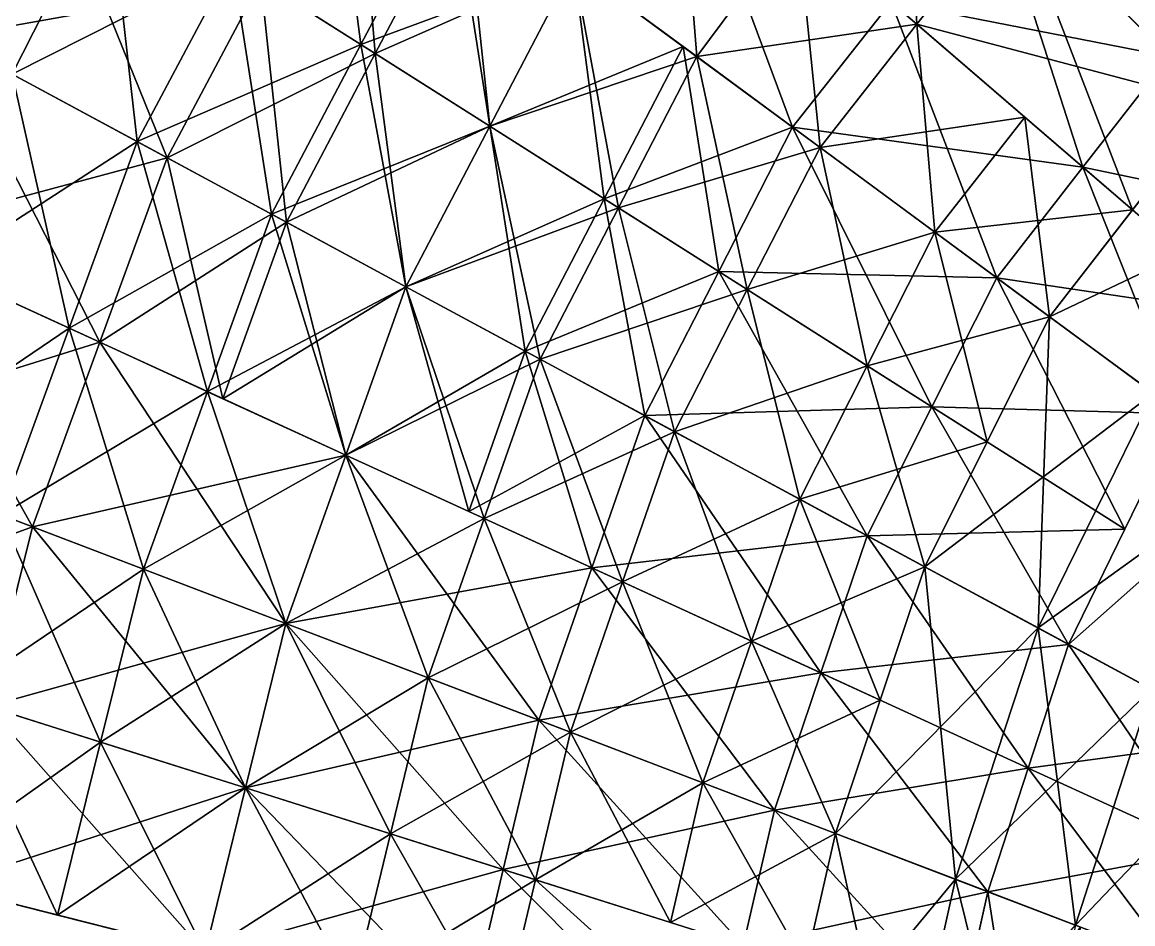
# Model space of a CAD drawing. Extents: x -3.6 to 16, y -16 to 3.6.
# Drawn here: x -0.233 to 2.395, y -4.532 to -2.399 of the extents above; entities that cross this region are included whole.
import ezdxf

# ---------------------------------------------------------------- set-up
doc = ezdxf.new("R2010")
doc.units = 0

msp = doc.modelspace()

# ---------------------------------------------------------------- linework, layer by layer
at = {"layer": 'PipeA_Bend900', "color": 1}
for points in [[(-0.1917, -1.9732, 2.9485), (-0.4167, -2.4359, 2.9485), (-0.6499, -1.6835, 2.6534)], [(0.2639, -2.2588, -3.5267), (0.4887, -1.8357, -3.5267), (0.5687, -2.4521, -3.5632)], [(0.7803, -2.0507, -3.5632), (0.5687, -2.4521, -3.5632), (0.4887, -1.8357, -3.5267)], [(2.056, -2.0559, 3.1349), (2.3518, -1.823, 3.1349), (2.4808, -2.4806, 2.9485)], [(2.7422, -2.2768, 2.9485), (2.4808, -2.4806, 2.9485), (2.3518, -1.823, 3.1349)], [(1.6012, -2.1609, -3.5632), (1.8565, -1.8564, -3.5632), (1.884, -2.4042, -3.5267)], [(2.113, -2.1129, -3.5267), (1.884, -2.4042, -3.5267), (1.8565, -1.8564, -3.5632)], [(-0.0295, -2.0745, -3.4218), (-0.257, -2.5221, -3.4218), (-0.323, -1.8902, -3.3169)], [(0.3316, -2.3018, 3.1349), (0.5535, -1.8835, 3.1349), (0.6025, -2.4736, 3.1674)], [(0.8127, -2.0746, 3.1674), (0.6025, -2.4736, 3.1674), (0.5535, -1.8835, 3.1349)], [(2.113, -2.1129, -3.5267), (2.4042, -1.8839, -3.5267), (2.5909, -2.5907, -3.3169)], [(1.0719, -2.2657, 3.2), (1.3183, -1.9176, 3.2), (1.5902, -2.6478, 3.1349)], [(1.0719, -2.2657, -3.5998), (1.3183, -1.9176, -3.5998), (1.3634, -2.4806, -3.5632)], [(1.8231, -2.3519, 3.1349), (1.5902, -2.6478, 3.1349), (1.3183, -1.9176, 3.2)], [(1.6012, -2.1609, -3.5632), (1.3634, -2.4806, -3.5632), (1.3183, -1.9176, -3.5998)], [(-0.4167, -2.4359, -2.9484), (-0.1917, -1.9732, -2.9484), (-0.8931, -2.1788, -2.6534)], [(-0.1917, -1.9732, -2.9484), (-0.4167, -2.4359, -2.9484), (0.3316, -2.3018, -3.1349)], [(-0.4167, -2.4359, 2.9485), (-0.1917, -1.9732, 2.9485), (0.1098, -2.72, 3.1349)], [(0.3316, -2.3018, 3.1349), (0.1098, -2.72, 3.1349), (-0.1917, -1.9732, 2.9485)], [(-0.257, -2.5221, 3.4219), (-0.0295, -2.0745, 3.4219), (-0.5531, -2.3623, 3.317)], [(-0.0295, -2.0745, 3.4219), (-0.257, -2.5221, 3.4219), (0.2639, -2.2588, 3.5268)], [(-0.257, -2.5221, -3.4218), (-0.0295, -2.0745, -3.4218), (0.0391, -2.6819, -3.5267)], [(0.2639, -2.2588, -3.5267), (0.0391, -2.6819, -3.5267), (-0.0295, -2.0745, -3.4218)], [(0.5687, -2.4521, 3.5633), (0.7803, -2.0507, 3.5633), (0.2639, -2.2588, 3.5268)], [(0.6025, -2.4736, -3.1674), (0.8127, -2.0746, -3.1674), (0.3316, -2.3018, -3.1349)], [(0.7803, -2.0507, 3.5633), (0.5687, -2.4521, 3.5633), (1.0719, -2.2657, 3.5999)], [(0.5687, -2.4521, -3.5632), (0.7803, -2.0507, -3.5632), (0.8734, -2.6454, -3.5998)], [(0.8127, -2.0746, -3.1674), (0.6025, -2.4736, -3.1674), (1.0719, -2.2657, -3.1999)], [(0.6025, -2.4736, 3.1674), (0.8127, -2.0746, 3.1674), (0.8734, -2.6454, 3.2)], [(1.0719, -2.2657, -3.5998), (0.8734, -2.6454, -3.5998), (0.7803, -2.0507, -3.5632)], [(1.0719, -2.2657, 3.2), (0.8734, -2.6454, 3.2), (0.8127, -2.0746, 3.1674)], [(1.8231, -2.3519, 3.1349), (2.056, -2.0559, 3.1349), (2.2769, -2.7422, 2.9485)], [(2.056, -2.0559, -3.1349), (1.8231, -2.3519, -3.1349), (2.4808, -2.4806, -2.9484)], [(2.4808, -2.4806, 2.9485), (2.2769, -2.7422, 2.9485), (2.056, -2.0559, 3.1349)], [(2.4808, -2.4806, -2.9484), (2.7422, -2.2768, -2.9484), (2.056, -2.0559, -3.1349)], [(1.884, -2.4042, 3.5268), (2.113, -2.1129, 3.5268), (1.6012, -2.1609, 3.5633)], [(1.884, -2.4042, -3.5267), (2.113, -2.1129, -3.5267), (2.3945, -2.8433, -3.3169)], [(2.113, -2.1129, 3.5268), (1.884, -2.4042, 3.5268), (2.5909, -2.5907, 3.317)], [(2.5909, -2.5907, -3.3169), (2.3945, -2.8433, -3.3169), (2.113, -2.1129, -3.5267)], [(2.5909, -2.5907, 3.317), (2.8434, -2.3944, 3.317), (2.113, -2.1129, 3.5268)], [(1.3634, -2.4806, 3.5633), (1.6012, -2.1609, 3.5633), (1.0719, -2.2657, 3.5999)], [(1.3634, -2.4806, -3.5632), (1.6012, -2.1609, -3.5632), (1.655, -2.6956, -3.5267)], [(1.6012, -2.1609, 3.5633), (1.3634, -2.4806, 3.5633), (1.884, -2.4042, 3.5268)], [(1.884, -2.4042, -3.5267), (1.655, -2.6956, -3.5267), (1.6012, -2.1609, -3.5632)], [(0.0391, -2.6819, 3.5268), (0.2639, -2.2588, 3.5268), (-0.257, -2.5221, 3.4219)], [(0.2639, -2.2588, 3.5268), (0.0391, -2.6819, 3.5268), (0.5687, -2.4521, 3.5633)], [(0.0391, -2.6819, -3.5267), (0.2639, -2.2588, -3.5267), (0.3571, -2.8535, -3.5632)], [(0.5687, -2.4521, -3.5632), (0.3571, -2.8535, -3.5632), (0.2639, -2.2588, -3.5267)], [(0.8734, -2.6454, 3.5999), (1.0719, -2.2657, 3.5999), (0.5687, -2.4521, 3.5633)], [(0.8734, -2.6454, -3.1999), (1.0719, -2.2657, -3.1999), (0.6025, -2.4736, -3.1674)], [(0.8734, -2.6454, 3.2), (1.0719, -2.2657, 3.2), (1.1443, -2.8171, 3.1674)], [(1.0719, -2.2657, -3.1999), (0.8734, -2.6454, -3.1999), (1.331, -2.4567, -3.1674)], [(0.8734, -2.6454, -3.5998), (1.0719, -2.2657, -3.5998), (1.1782, -2.8386, -3.5632)], [(1.0719, -2.2657, 3.5999), (0.8734, -2.6454, 3.5999), (1.3634, -2.4806, 3.5633)], [(1.331, -2.4567, 3.1674), (1.1443, -2.8171, 3.1674), (1.0719, -2.2657, 3.2)], [(1.5902, -2.6478, -3.1349), (1.8231, -2.3519, -3.1349), (1.0719, -2.2657, -3.1999)], [(1.3634, -2.4806, -3.5632), (1.1782, -2.8386, -3.5632), (1.0719, -2.2657, -3.5998)], [(0.1098, -2.72, -3.1349), (0.3316, -2.3018, -3.1349), (-0.4167, -2.4359, -2.9484)], [(0.3316, -2.3018, -3.1349), (0.1098, -2.72, -3.1349), (0.6025, -2.4736, -3.1674)], [(0.1098, -2.72, 3.1349), (0.3316, -2.3018, 3.1349), (0.3924, -2.8725, 3.1674)], [(0.6025, -2.4736, 3.1674), (0.3924, -2.8725, 3.1674), (0.3316, -2.3018, 3.1349)], [(1.5902, -2.6478, 3.1349), (1.8231, -2.3519, 3.1349), (2.073, -3.0037, 2.9485)], [(1.8231, -2.3519, -3.1349), (1.5902, -2.6478, -3.1349), (2.2769, -2.7422, -2.9484)], [(2.2769, -2.7422, 2.9485), (2.073, -3.0037, 2.9485), (1.8231, -2.3519, 3.1349)], [(2.2769, -2.7422, -2.9484), (2.4808, -2.4806, -2.9484), (1.8231, -2.3519, -3.1349)], [(1.655, -2.6956, 3.5268), (1.884, -2.4042, 3.5268), (1.3634, -2.4806, 3.5633)], [(1.655, -2.6956, -3.5267), (1.884, -2.4042, -3.5267), (1.9266, -2.8958, -3.4218)], [(1.884, -2.4042, 3.5268), (1.655, -2.6956, 3.5268), (2.1393, -2.6238, 3.4219)], [(2.1393, -2.6238, -3.4218), (1.9266, -2.8958, -3.4218), (1.884, -2.4042, -3.5267)], [(2.3945, -2.8433, 3.317), (2.5909, -2.5907, 3.317), (1.884, -2.4042, 3.5268)], [(-0.4167, -2.4359, -2.9484), (-0.5913, -2.9081, -2.9484), (0.1098, -2.72, -3.1349)], [(-0.5913, -2.9081, 2.9485), (-0.4167, -2.4359, 2.9485), (-0.0492, -3.1566, 3.1349)], [(0.1098, -2.72, 3.1349), (-0.0492, -3.1566, 3.1349), (-0.4167, -2.4359, 2.9485)], [(0.3571, -2.8535, 3.5633), (0.5687, -2.4521, 3.5633), (0.0391, -2.6819, 3.5268)], [(0.5687, -2.4521, 3.5633), (0.3571, -2.8535, 3.5633), (0.8734, -2.6454, 3.5999)], [(0.3571, -2.8535, -3.5632), (0.5687, -2.4521, -3.5632), (0.675, -3.0251, -3.5998)], [(0.8734, -2.6454, -3.5998), (0.675, -3.0251, -3.5998), (0.5687, -2.4521, -3.5632)], [(1.1443, -2.8171, -3.1674), (1.331, -2.4567, -3.1674), (0.8734, -2.6454, -3.1999)], [(1.1443, -2.8171, 3.1674), (1.331, -2.4567, 3.1674), (1.4152, -2.9889, 3.1349)], [(1.331, -2.4567, -3.1674), (1.1443, -2.8171, -3.1674), (1.5902, -2.6478, -3.1349)], [(1.5902, -2.6478, 3.1349), (1.4152, -2.9889, 3.1349), (1.331, -2.4567, 3.1674)], [(0.3924, -2.8725, -3.1674), (0.6025, -2.4736, -3.1674), (0.1098, -2.72, -3.1349)], [(0.6025, -2.4736, -3.1674), (0.3924, -2.8725, -3.1674), (0.8734, -2.6454, -3.1999)], [(0.3924, -2.8725, 3.1674), (0.6025, -2.4736, 3.1674), (0.675, -3.0251, 3.2)], [(0.8734, -2.6454, 3.2), (0.675, -3.0251, 3.2), (0.6025, -2.4736, 3.1674)], [(1.1782, -2.8386, 3.5633), (1.3634, -2.4806, 3.5633), (0.8734, -2.6454, 3.5999)], [(1.1782, -2.8386, -3.5632), (1.3634, -2.4806, -3.5632), (1.4829, -3.0319, -3.5267)], [(1.3634, -2.4806, 3.5633), (1.1782, -2.8386, 3.5633), (1.655, -2.6956, 3.5268)], [(1.655, -2.6956, -3.5267), (1.4829, -3.0319, -3.5267), (1.3634, -2.4806, -3.5632)], [(2.2769, -2.7422, 2.9485), (2.4808, -2.4806, 2.9485), (2.6875, -3.0954, 2.6534)], [(2.4808, -2.4806, -2.9484), (2.2769, -2.7422, -2.9484), (2.8651, -2.8649, -2.6534)], [(-0.257, -2.5221, 3.4219), (-0.4269, -2.9834, 3.4219), (0.0391, -2.6819, 3.5268)], [(-0.4269, -2.9834, -3.4218), (-0.257, -2.5221, -3.4218), (-0.122, -3.1233, -3.5267)], [(0.0391, -2.6819, -3.5267), (-0.122, -3.1233, -3.5267), (-0.257, -2.5221, -3.4218)], [(2.1982, -3.096, -3.3169), (2.5909, -2.5907, -3.3169), (2.4439, -3.2771, -3.151)], [(2.5909, -2.5907, 3.317), (2.1982, -3.096, 3.317), (2.8071, -2.8068, 3.1511)], [(1.9266, -2.8958, 3.4219), (2.1393, -2.6238, 3.4219), (1.655, -2.6956, 3.5268)], [(1.9266, -2.8958, -3.4218), (2.1393, -2.6238, -3.4218), (2.1982, -3.096, -3.3169)], [(2.1393, -2.6238, 3.4219), (1.9266, -2.8958, 3.4219), (2.3945, -2.8433, 3.317)], [(2.3945, -2.8433, -3.3169), (2.1982, -3.096, -3.3169), (2.1393, -2.6238, -3.4218)], [(0.675, -3.0251, 3.5999), (0.8734, -2.6454, 3.5999), (0.3571, -2.8535, 3.5633)], [(0.675, -3.0251, -3.1999), (0.8734, -2.6454, -3.1999), (0.3924, -2.8725, -3.1674)], [(0.675, -3.0251, 3.2), (0.8734, -2.6454, 3.2), (0.9576, -3.1776, 3.1674)], [(0.8734, -2.6454, -3.1999), (0.675, -3.0251, -3.1999), (1.1443, -2.8171, -3.1674)], [(0.675, -3.0251, -3.5998), (0.8734, -2.6454, -3.5998), (0.9929, -3.1966, -3.5632)], [(0.8734, -2.6454, 3.5999), (0.675, -3.0251, 3.5999), (1.1782, -2.8386, 3.5633)], [(1.1443, -2.8171, 3.1674), (0.9576, -3.1776, 3.1674), (0.8734, -2.6454, 3.2)], [(1.1782, -2.8386, -3.5632), (0.9929, -3.1966, -3.5632), (0.8734, -2.6454, -3.5998)], [(1.4152, -2.9889, -3.1349), (1.5902, -2.6478, -3.1349), (1.1443, -2.8171, -3.1674)], [(1.4152, -2.9889, 3.1349), (1.5902, -2.6478, 3.1349), (1.9198, -3.309, 2.9485)], [(1.5902, -2.6478, -3.1349), (1.4152, -2.9889, -3.1349), (2.073, -3.0037, -2.9484)], [(2.073, -3.0037, 2.9485), (1.9198, -3.309, 2.9485), (1.5902, -2.6478, 3.1349)], [(2.073, -3.0037, -2.9484), (2.2769, -2.7422, -2.9484), (1.5902, -2.6478, -3.1349)], [(-0.122, -3.1233, 3.5268), (0.0391, -2.6819, 3.5268), (-0.4269, -2.9834, 3.4219)], [(0.0391, -2.6819, 3.5268), (-0.122, -3.1233, 3.5268), (0.3571, -2.8535, 3.5633)], [(-0.122, -3.1233, -3.5267), (0.0391, -2.6819, -3.5267), (0.2054, -3.2734, -3.5632)], [(0.3571, -2.8535, -3.5632), (0.2054, -3.2734, -3.5632), (0.0391, -2.6819, -3.5267)], [(1.4829, -3.0319, 3.5268), (1.655, -2.6956, 3.5268), (1.1782, -2.8386, 3.5633)], [(1.4829, -3.0319, -3.5267), (1.655, -2.6956, -3.5267), (1.7668, -3.2119, -3.4218)], [(1.655, -2.6956, 3.5268), (1.4829, -3.0319, 3.5268), (1.9266, -2.8958, 3.4219)], [(1.9266, -2.8958, -3.4218), (1.7668, -3.2119, -3.4218), (1.655, -2.6956, -3.5267)], [(-0.0492, -3.1566, -3.1349), (0.1098, -2.72, -3.1349), (-0.5913, -2.9081, -2.9484)], [(0.1098, -2.72, -3.1349), (-0.0492, -3.1566, -3.1349), (0.3924, -2.8725, -3.1674)], [(-0.0492, -3.1566, 3.1349), (0.1098, -2.72, 3.1349), (0.2418, -3.2901, 3.1674)], [(0.3924, -2.8725, 3.1674), (0.2418, -3.2901, 3.1674), (0.1098, -2.72, 3.1349)], [(2.073, -3.0037, 2.9485), (2.2769, -2.7422, 2.9485), (2.5099, -3.3258, 2.6534)], [(2.2769, -2.7422, -2.9484), (2.073, -3.0037, -2.9484), (2.6875, -3.0954, -2.6534)], [(2.6875, -3.0954, 2.6534), (2.5099, -3.3258, 2.6534), (2.2769, -2.7422, 2.9485)], [(2.6875, -3.0954, -2.6534), (2.8651, -2.8649, -2.6534), (2.2769, -2.7422, -2.9484)], [(2.4439, -3.2771, 3.1511), (2.8071, -2.8068, 3.1511), (2.1982, -3.096, 3.317)], [(0.9576, -3.1776, -3.1674), (1.1443, -2.8171, -3.1674), (0.675, -3.0251, -3.1999)], [(0.9576, -3.1776, 3.1674), (1.1443, -2.8171, 3.1674), (1.2402, -3.3301, 3.1349)], [(1.1443, -2.8171, -3.1674), (0.9576, -3.1776, -3.1674), (1.4152, -2.9889, -3.1349)], [(1.4152, -2.9889, 3.1349), (1.2402, -3.3301, 3.1349), (1.1443, -2.8171, 3.1674)], [(0.2054, -3.2734, 3.5633), (0.3571, -2.8535, 3.5633), (-0.122, -3.1233, 3.5268)], [(0.3571, -2.8535, 3.5633), (0.2054, -3.2734, 3.5633), (0.675, -3.0251, 3.5999)], [(0.2054, -3.2734, -3.5632), (0.3571, -2.8535, -3.5632), (0.5328, -3.4235, -3.5998)], [(0.675, -3.0251, -3.5998), (0.5328, -3.4235, -3.5998), (0.3571, -2.8535, -3.5632)], [(0.9929, -3.1966, 3.5633), (1.1782, -2.8386, 3.5633), (0.675, -3.0251, 3.5999)], [(0.9929, -3.1966, -3.5632), (1.1782, -2.8386, -3.5632), (1.3108, -3.3682, -3.5267)], [(1.1782, -2.8386, 3.5633), (0.9929, -3.1966, 3.5633), (1.4829, -3.0319, 3.5268)], [(1.4829, -3.0319, -3.5267), (1.3108, -3.3682, -3.5267), (1.1782, -2.8386, -3.5632)], [(2.1982, -3.096, 3.317), (2.3945, -2.8433, 3.317), (1.9266, -2.8958, 3.4219)], [(0.2418, -3.2901, -3.1674), (0.3924, -2.8725, -3.1674), (-0.0492, -3.1566, -3.1349)], [(0.3924, -2.8725, -3.1674), (0.2418, -3.2901, -3.1674), (0.675, -3.0251, -3.1999)], [(0.2418, -3.2901, 3.1674), (0.3924, -2.8725, 3.1674), (0.5328, -3.4235, 3.2)], [(0.675, -3.0251, 3.2), (0.5328, -3.4235, 3.2), (0.3924, -2.8725, 3.1674)], [(-0.5913, -2.9081, -2.9484), (-0.7659, -3.3802, -2.9484), (-0.0492, -3.1566, -3.1349)], [(-0.7659, -3.3802, 2.9485), (-0.5913, -2.9081, 2.9485), (-0.2082, -3.5932, 3.1349)], [(-0.0492, -3.1566, 3.1349), (-0.2082, -3.5932, 3.1349), (-0.5913, -2.9081, 2.9485)], [(1.7668, -3.2119, 3.4219), (1.9266, -2.8958, 3.4219), (1.4829, -3.0319, 3.5268)], [(1.7668, -3.2119, -3.4218), (1.9266, -2.8958, -3.4218), (2.0506, -3.3919, -3.3169)], [(1.9266, -2.8958, 3.4219), (1.7668, -3.2119, 3.4219), (2.1982, -3.096, 3.317)], [(2.1982, -3.096, -3.3169), (2.0506, -3.3919, -3.3169), (1.9266, -2.8958, -3.4218)], [(-0.4269, -2.9834, 3.4219), (-0.5967, -3.4448, 3.4219), (-0.122, -3.1233, 3.5268)], [(-0.122, -3.1233, -3.5267), (-0.283, -3.5646, -3.5267), (-0.4269, -2.9834, -3.4218)], [(1.2402, -3.3301, -3.1349), (1.4152, -2.9889, -3.1349), (0.9576, -3.1776, -3.1674)], [(1.2402, -3.3301, 3.1349), (1.4152, -2.9889, 3.1349), (1.7666, -3.6142, 2.9485)], [(1.4152, -2.9889, -3.1349), (1.2402, -3.3301, -3.1349), (1.9198, -3.309, -2.9484)], [(1.9198, -3.309, 2.9485), (1.7666, -3.6142, 2.9485), (1.4152, -2.9889, 3.1349)], [(1.9198, -3.309, -2.9484), (2.073, -3.0037, -2.9484), (1.4152, -2.9889, -3.1349)], [(1.9198, -3.309, 2.9485), (2.073, -3.0037, 2.9485), (2.3765, -3.5985, 2.6534)], [(2.073, -3.0037, -2.9484), (1.9198, -3.309, -2.9484), (2.5099, -3.3258, -2.6534)], [(2.5099, -3.3258, 2.6534), (2.3765, -3.5985, 2.6534), (2.073, -3.0037, 2.9485)], [(2.5099, -3.3258, -2.6534), (2.6875, -3.0954, -2.6534), (2.073, -3.0037, -2.9484)], [(0.5328, -3.4235, 3.5999), (0.675, -3.0251, 3.5999), (0.2054, -3.2734, 3.5633)], [(0.5328, -3.4235, -3.1999), (0.675, -3.0251, -3.1999), (0.2418, -3.2901, -3.1674)], [(0.5328, -3.4235, 3.2), (0.675, -3.0251, 3.2), (0.8238, -3.5569, 3.1674)], [(0.675, -3.0251, -3.1999), (0.5328, -3.4235, -3.1999), (0.9576, -3.1776, -3.1674)], [(0.5328, -3.4235, -3.5998), (0.675, -3.0251, -3.5998), (0.8602, -3.5736, -3.5632)], [(0.675, -3.0251, 3.5999), (0.5328, -3.4235, 3.5999), (0.9929, -3.1966, 3.5633)], [(0.9576, -3.1776, 3.1674), (0.8238, -3.5569, 3.1674), (0.675, -3.0251, 3.2)], [(0.9929, -3.1966, -3.5632), (0.8602, -3.5736, -3.5632), (0.675, -3.0251, -3.5998)], [(1.3108, -3.3682, 3.5268), (1.4829, -3.0319, 3.5268), (0.9929, -3.1966, 3.5633)], [(1.3108, -3.3682, -3.5267), (1.4829, -3.0319, -3.5267), (1.607, -3.528, -3.4218)], [(1.4829, -3.0319, 3.5268), (1.3108, -3.3682, 3.5268), (1.7668, -3.2119, 3.4219)], [(1.7668, -3.2119, -3.4218), (1.607, -3.528, -3.4218), (1.4829, -3.0319, -3.5267)], [(2.0506, -3.3919, 3.317), (2.1982, -3.096, 3.317), (1.7668, -3.2119, 3.4219)], [(1.9031, -3.6878, -3.3169), (2.1982, -3.096, -3.3169), (2.1711, -3.8325, -3.151)], [(2.1982, -3.096, 3.317), (1.9031, -3.6878, 3.317), (2.4439, -3.2771, 3.1511)], [(2.4439, -3.2771, -3.151), (2.1711, -3.8325, -3.151), (2.1982, -3.096, -3.3169)], [(-0.283, -3.5646, 3.5268), (-0.122, -3.1233, 3.5268), (-0.5967, -3.4448, 3.4219)], [(-0.122, -3.1233, 3.5268), (-0.283, -3.5646, 3.5268), (0.2054, -3.2734, 3.5633)], [(-0.283, -3.5646, -3.5267), (-0.122, -3.1233, -3.5267), (0.0538, -3.6933, -3.5632)], [(0.2054, -3.2734, -3.5632), (0.0538, -3.6933, -3.5632), (-0.122, -3.1233, -3.5267)], [(-0.2082, -3.5932, -3.1349), (-0.0492, -3.1566, -3.1349), (-0.7659, -3.3802, -2.9484)], [(-0.0492, -3.1566, -3.1349), (-0.2082, -3.5932, -3.1349), (0.5328, -3.4235, -3.1999)], [(-0.2082, -3.5932, 3.1349), (-0.0492, -3.1566, 3.1349), (0.3906, -3.8219, 3.2)], [(0.5328, -3.4235, 3.2), (0.3906, -3.8219, 3.2), (-0.0492, -3.1566, 3.1349)], [(0.8238, -3.5569, -3.1674), (0.9576, -3.1776, -3.1674), (0.5328, -3.4235, -3.1999)], [(0.8238, -3.5569, 3.1674), (0.9576, -3.1776, 3.1674), (1.1148, -3.6903, 3.1349)], [(0.9576, -3.1776, -3.1674), (0.8238, -3.5569, -3.1674), (1.2402, -3.3301, -3.1349)], [(1.2402, -3.3301, 3.1349), (1.1148, -3.6903, 3.1349), (0.9576, -3.1776, 3.1674)], [(0.8602, -3.5736, 3.5633), (0.9929, -3.1966, 3.5633), (0.5328, -3.4235, 3.5999)], [(0.8602, -3.5736, -3.5632), (0.9929, -3.1966, -3.5632), (1.1875, -3.7237, -3.5267)], [(0.9929, -3.1966, 3.5633), (0.8602, -3.5736, 3.5633), (1.3108, -3.3682, 3.5268)], [(1.3108, -3.3682, -3.5267), (1.1875, -3.7237, -3.5267), (0.9929, -3.1966, -3.5632)], [(1.607, -3.528, 3.4219), (1.7668, -3.2119, 3.4219), (1.3108, -3.3682, 3.5268)], [(1.607, -3.528, -3.4218), (1.7668, -3.2119, -3.4218), (1.9031, -3.6878, -3.3169)], [(1.7668, -3.2119, 3.4219), (1.607, -3.528, 3.4219), (2.0506, -3.3919, 3.317)], [(2.0506, -3.3919, -3.3169), (1.9031, -3.6878, -3.3169), (1.7668, -3.2119, -3.4218)], [(0.0538, -3.6933, 3.5633), (0.2054, -3.2734, 3.5633), (-0.283, -3.5646, 3.5268)], [(0.2054, -3.2734, 3.5633), (0.0538, -3.6933, 3.5633), (0.5328, -3.4235, 3.5999)], [(0.0538, -3.6933, -3.5632), (0.2054, -3.2734, -3.5632), (0.3906, -3.8219, -3.5998)], [(0.5328, -3.4235, -3.5998), (0.3906, -3.8219, -3.5998), (0.2054, -3.2734, -3.5632)], [(2.1711, -3.8325, 3.1511), (2.4439, -3.2771, 3.1511), (1.9031, -3.6878, 3.317)], [(2.1711, -3.8325, -3.151), (2.4439, -3.2771, -3.151), (2.439, -3.9771, -2.985)], [(2.4439, -3.2771, 3.1511), (2.1711, -3.8325, 3.1511), (2.6897, -3.4583, 2.9851)], [(1.7666, -3.6142, -2.9484), (1.9198, -3.309, -2.9484), (1.2402, -3.3301, -3.1349)], [(1.7666, -3.6142, 2.9485), (1.9198, -3.309, 2.9485), (2.243, -3.8713, 2.6534)], [(1.9198, -3.309, -2.9484), (1.7666, -3.6142, -2.9484), (2.3765, -3.5985, -2.6534)], [(2.3765, -3.5985, 2.6534), (2.243, -3.8713, 2.6534), (1.9198, -3.309, 2.9485)], [(2.3765, -3.5985, -2.6534), (2.5099, -3.3258, -2.6534), (1.9198, -3.309, -2.9484)], [(1.1148, -3.6903, -3.1349), (1.2402, -3.3301, -3.1349), (0.8238, -3.5569, -3.1674)], [(1.1148, -3.6903, 3.1349), (1.2402, -3.3301, 3.1349), (1.6569, -3.9389, 2.9485)], [(1.2402, -3.3301, -3.1349), (1.1148, -3.6903, -3.1349), (1.7666, -3.6142, -2.9484)], [(1.7666, -3.6142, 2.9485), (1.6569, -3.9389, 2.9485), (1.2402, -3.3301, 3.1349)], [(2.243, -3.8713, 2.6534), (2.5099, -3.3258, 2.6534), (2.4506, -3.9833, 2.4581)], [(2.5099, -3.3258, -2.6534), (2.243, -3.8713, -2.6534), (2.7003, -3.4661, -2.458)], [(-0.7659, -3.3802, -2.9484), (-0.8829, -3.8384, -2.9484), (-0.2082, -3.5932, -3.1349)], [(-0.2082, -3.5932, 3.1349), (-0.3147, -4.0181, 3.1349), (-0.7659, -3.3802, 2.9485)], [(1.1875, -3.7237, 3.5268), (1.3108, -3.3682, 3.5268), (0.8602, -3.5736, 3.5633)], [(1.1875, -3.7237, -3.5267), (1.3108, -3.3682, -3.5267), (1.4925, -3.8635, -3.4218)], [(1.3108, -3.3682, 3.5268), (1.1875, -3.7237, 3.5268), (1.607, -3.528, 3.4219)], [(1.607, -3.528, -3.4218), (1.4925, -3.8635, -3.4218), (1.3108, -3.3682, -3.5267)], [(1.9031, -3.6878, 3.317), (2.0506, -3.3919, 3.317), (1.607, -3.528, 3.4219)], [(0.3906, -3.8219, -3.1999), (0.5328, -3.4235, -3.1999), (-0.2082, -3.5932, -3.1349)], [(0.3906, -3.8219, 3.5999), (0.5328, -3.4235, 3.5999), (0.0538, -3.6933, 3.5633)], [(0.3906, -3.8219, 3.2), (0.5328, -3.4235, 3.2), (0.9894, -4.0506, 3.1349)], [(0.5328, -3.4235, -3.1999), (0.3906, -3.8219, -3.1999), (1.1148, -3.6903, -3.1349)], [(0.3906, -3.8219, -3.5998), (0.5328, -3.4235, -3.5998), (0.7274, -3.9506, -3.5632)], [(0.5328, -3.4235, 3.5999), (0.3906, -3.8219, 3.5999), (0.8602, -3.5736, 3.5633)], [(1.1148, -3.6903, 3.1349), (0.9894, -4.0506, 3.1349), (0.5328, -3.4235, 3.2)], [(0.8602, -3.5736, -3.5632), (0.7274, -3.9506, -3.5632), (0.5328, -3.4235, -3.5998)], [(2.439, -3.9771, 2.9851), (2.6897, -3.4583, 2.9851), (2.1711, -3.8325, 3.1511)], [(2.4506, -3.9833, -2.458), (2.7003, -3.4661, -2.458), (2.243, -3.8713, -2.6534)], [(1.4925, -3.8635, 3.4219), (1.607, -3.528, 3.4219), (1.1875, -3.7237, 3.5268)], [(1.4925, -3.8635, -3.4218), (1.607, -3.528, -3.4218), (1.7974, -4.0033, -3.3169)], [(1.607, -3.528, 3.4219), (1.4925, -3.8635, 3.4219), (1.9031, -3.6878, 3.317)], [(1.9031, -3.6878, -3.3169), (1.7974, -4.0033, -3.3169), (1.607, -3.528, -3.4218)], [(-0.283, -3.5646, 3.5268), (-0.391, -3.9939, 3.5268), (0.0538, -3.6933, 3.5633)], [(-0.391, -3.9939, -3.5267), (-0.283, -3.5646, -3.5267), (-0.0478, -4.1025, -3.5632)], [(0.0538, -3.6933, -3.5632), (-0.0478, -4.1025, -3.5632), (-0.283, -3.5646, -3.5267)], [(0.7274, -3.9506, 3.5633), (0.8602, -3.5736, 3.5633), (0.3906, -3.8219, 3.5999)], [(0.7274, -3.9506, -3.5632), (0.8602, -3.5736, -3.5632), (1.0642, -4.0792, -3.5267)], [(0.8602, -3.5736, 3.5633), (0.7274, -3.9506, 3.5633), (1.1875, -3.7237, 3.5268)], [(1.1875, -3.7237, -3.5267), (1.0642, -4.0792, -3.5267), (0.8602, -3.5736, -3.5632)], [(-0.3147, -4.0181, -3.1349), (-0.2082, -3.5932, -3.1349), (-0.8829, -3.8384, -2.9484)], [(-0.2082, -3.5932, -3.1349), (-0.3147, -4.0181, -3.1349), (0.3906, -3.8219, -3.1999)], [(-0.3147, -4.0181, 3.1349), (-0.2082, -3.5932, 3.1349), (0.2953, -4.211, 3.2)], [(0.3906, -3.8219, 3.2), (0.2953, -4.211, 3.2), (-0.2082, -3.5932, 3.1349)], [(2.243, -3.8713, -2.6534), (2.3765, -3.5985, -2.6534), (1.7666, -3.6142, -2.9484)], [(1.6569, -3.9389, -2.9484), (1.7666, -3.6142, -2.9484), (1.1148, -3.6903, -3.1349)], [(1.6569, -3.9389, 2.9485), (1.7666, -3.6142, 2.9485), (2.1474, -4.1638, 2.6534)], [(1.7666, -3.6142, -2.9484), (1.6569, -3.9389, -2.9484), (2.243, -3.8713, -2.6534)], [(2.243, -3.8713, 2.6534), (2.1474, -4.1638, 2.6534), (1.7666, -3.6142, 2.9485)], [(-0.0478, -4.1025, 3.5633), (0.0538, -3.6933, 3.5633), (-0.391, -3.9939, 3.5268)], [(0.0538, -3.6933, 3.5633), (-0.0478, -4.1025, 3.5633), (0.3906, -3.8219, 3.5999)], [(-0.0478, -4.1025, -3.5632), (0.0538, -3.6933, -3.5632), (0.2953, -4.211, -3.5998)], [(0.3906, -3.8219, -3.5998), (0.2953, -4.211, -3.5998), (0.0538, -3.6933, -3.5632)], [(0.9894, -4.0506, -3.1349), (1.1148, -3.6903, -3.1349), (0.3906, -3.8219, -3.1999)], [(0.9894, -4.0506, 3.1349), (1.1148, -3.6903, 3.1349), (1.5471, -4.2636, 2.9485)], [(1.1148, -3.6903, -3.1349), (0.9894, -4.0506, -3.1349), (1.6569, -3.9389, -2.9484)], [(1.6569, -3.9389, 2.9485), (1.5471, -4.2636, 2.9485), (1.1148, -3.6903, 3.1349)], [(1.7974, -4.0033, 3.317), (1.9031, -3.6878, 3.317), (1.4925, -3.8635, 3.4219)], [(1.6916, -4.3188, -3.3169), (1.9031, -3.6878, -3.3169), (1.9755, -4.4272, -3.151)], [(1.9031, -3.6878, 3.317), (1.6916, -4.3188, 3.317), (2.1711, -3.8325, 3.1511)], [(2.1711, -3.8325, -3.151), (1.9755, -4.4272, -3.151), (1.9031, -3.6878, -3.3169)], [(1.0642, -4.0792, 3.5268), (1.1875, -3.7237, 3.5268), (0.7274, -3.9506, 3.5633)], [(1.0642, -4.0792, -3.5267), (1.1875, -3.7237, -3.5267), (1.3779, -4.199, -3.4218)], [(1.1875, -3.7237, 3.5268), (1.0642, -4.0792, 3.5268), (1.4925, -3.8635, 3.4219)], [(1.4925, -3.8635, -3.4218), (1.3779, -4.199, -3.4218), (1.1875, -3.7237, -3.5267)], [(0.2953, -4.211, -3.1999), (0.3906, -3.8219, -3.1999), (-0.3147, -4.0181, -3.1349)], [(0.2953, -4.211, 3.5999), (0.3906, -3.8219, 3.5999), (-0.0478, -4.1025, 3.5633)], [(0.2953, -4.211, 3.2), (0.3906, -3.8219, 3.2), (0.9053, -4.4039, 3.1349)], [(0.3906, -3.8219, -3.1999), (0.2953, -4.211, -3.1999), (0.9894, -4.0506, -3.1349)], [(0.2953, -4.211, -3.5998), (0.3906, -3.8219, -3.5998), (0.6384, -4.3195, -3.5632)], [(0.3906, -3.8219, 3.5999), (0.2953, -4.211, 3.5999), (0.7274, -3.9506, 3.5633)], [(0.9894, -4.0506, 3.1349), (0.9053, -4.4039, 3.1349), (0.3906, -3.8219, 3.2)], [(0.7274, -3.9506, -3.5632), (0.6384, -4.3195, -3.5632), (0.3906, -3.8219, -3.5998)], [(1.9755, -4.4272, 3.1511), (2.1711, -3.8325, 3.1511), (1.6916, -4.3188, 3.317)], [(1.9755, -4.4272, -3.151), (2.1711, -3.8325, -3.151), (2.2594, -4.5357, -2.985)], [(2.1711, -3.8325, 3.1511), (1.9755, -4.4272, 3.1511), (2.439, -3.9771, 2.9851)], [(2.439, -3.9771, -2.985), (2.2594, -4.5357, -2.985), (2.1711, -3.8325, -3.151)], [(1.3779, -4.199, 3.4219), (1.4925, -3.8635, 3.4219), (1.0642, -4.0792, 3.5268)], [(1.3779, -4.199, -3.4218), (1.4925, -3.8635, -3.4218), (1.6916, -4.3188, -3.3169)], [(1.4925, -3.8635, 3.4219), (1.3779, -4.199, 3.4219), (1.7974, -4.0033, 3.317)], [(1.7974, -4.0033, -3.3169), (1.6916, -4.3188, -3.3169), (1.4925, -3.8635, -3.4218)], [(2.1474, -4.1638, -2.6534), (2.243, -3.8713, -2.6534), (1.6569, -3.9389, -2.9484)], [(2.1474, -4.1638, 2.6534), (2.243, -3.8713, 2.6534), (2.5748, -4.3598, 2.2627)], [(2.243, -3.8713, -2.6534), (2.1474, -4.1638, -2.6534), (2.6581, -4.0953, -2.2626)], [(2.6581, -4.0953, 2.2627), (2.5748, -4.3598, 2.2627), (2.243, -3.8713, 2.6534)], [(1.5471, -4.2636, -2.9484), (1.6569, -3.9389, -2.9484), (0.9894, -4.0506, -3.1349)], [(1.5471, -4.2636, 2.9485), (1.6569, -3.9389, 2.9485), (2.0518, -4.4564, 2.6534)], [(1.6569, -3.9389, -2.9484), (1.5471, -4.2636, -2.9484), (2.1474, -4.1638, -2.6534)], [(2.1474, -4.1638, 2.6534), (2.0518, -4.4564, 2.6534), (1.6569, -3.9389, 2.9485)], [(0.6384, -4.3195, 3.5633), (0.7274, -3.9506, 3.5633), (0.2953, -4.211, 3.5999)], [(0.6384, -4.3195, -3.5632), (0.7274, -3.9506, -3.5632), (0.9816, -4.428, -3.5267)], [(0.7274, -3.9506, 3.5633), (0.6384, -4.3195, 3.5633), (1.0642, -4.0792, 3.5268)], [(1.0642, -4.0792, -3.5267), (0.9816, -4.428, -3.5267), (0.7274, -3.9506, -3.5632)], [(-0.391, -3.9939, 3.5268), (-0.499, -4.4232, 3.5268), (-0.0478, -4.1025, 3.5633)], [(-0.499, -4.4232, -3.5267), (-0.391, -3.9939, -3.5267), (-0.1495, -4.5116, -3.5632)], [(-0.0478, -4.1025, -3.5632), (-0.1495, -4.5116, -3.5632), (-0.391, -3.9939, -3.5267)], [(2.2594, -4.5357, 2.9851), (2.439, -3.9771, 2.9851), (1.9755, -4.4272, 3.1511)], [(2.2594, -4.5357, -2.985), (2.439, -3.9771, -2.985), (2.5067, -4.6301, -2.7652)], [(2.439, -3.9771, 2.9851), (2.2594, -4.5357, 2.9851), (2.6725, -4.1031, 2.7653)], [(-0.3147, -4.0181, -3.1349), (-0.4213, -4.4429, -3.1349), (0.2953, -4.211, -3.1999)], [(-0.4213, -4.4429, 3.1349), (-0.3147, -4.0181, 3.1349), (0.2, -4.6, 3.2)], [(0.2953, -4.211, 3.2), (0.2, -4.6, 3.2), (-0.3147, -4.0181, 3.1349)], [(1.6916, -4.3188, 3.317), (1.7974, -4.0033, 3.317), (1.3779, -4.199, 3.4219)], [(0.9053, -4.4039, -3.1349), (0.9894, -4.0506, -3.1349), (0.2953, -4.211, -3.1999)], [(0.9053, -4.4039, 3.1349), (0.9894, -4.0506, 3.1349), (1.4735, -4.5836, 2.9485)], [(0.9894, -4.0506, -3.1349), (0.9053, -4.4039, -3.1349), (1.5471, -4.2636, -2.9484)], [(1.5471, -4.2636, 2.9485), (1.4735, -4.5836, 2.9485), (0.9894, -4.0506, 3.1349)], [(0.9816, -4.428, 3.5268), (1.0642, -4.0792, 3.5268), (0.6384, -4.3195, 3.5633)], [(0.9816, -4.428, -3.5267), (1.0642, -4.0792, -3.5267), (1.3012, -4.5291, -3.4218)], [(1.0642, -4.0792, 3.5268), (0.9816, -4.428, 3.5268), (1.3779, -4.199, 3.4219)], [(1.3779, -4.199, -3.4218), (1.3012, -4.5291, -3.4218), (1.0642, -4.0792, -3.5267)], [(2.5748, -4.3598, -2.2626), (2.6581, -4.0953, -2.2626), (2.1474, -4.1638, -2.6534)], [(-0.1495, -4.5116, 3.5633), (-0.0478, -4.1025, 3.5633), (-0.499, -4.4232, 3.5268)], [(-0.0478, -4.1025, 3.5633), (-0.1495, -4.5116, 3.5633), (0.2953, -4.211, 3.5999)], [(-0.1495, -4.5116, -3.5632), (-0.0478, -4.1025, -3.5632), (0.2, -4.6, -3.5998)], [(0.2953, -4.211, -3.5998), (0.2, -4.6, -3.5998), (-0.0478, -4.1025, -3.5632)], [(2.5067, -4.6301, 2.7653), (2.6725, -4.1031, 2.7653), (2.2594, -4.5357, 2.9851)], [(2.0518, -4.4564, -2.6534), (2.1474, -4.1638, -2.6534), (1.5471, -4.2636, -2.9484)], [(2.0518, -4.4564, 2.6534), (2.1474, -4.1638, 2.6534), (2.4915, -4.6243, 2.2627)], [(2.1474, -4.1638, -2.6534), (2.0518, -4.4564, -2.6534), (2.5748, -4.3598, -2.2626)], [(2.5748, -4.3598, 2.2627), (2.4915, -4.6243, 2.2627), (2.1474, -4.1638, 2.6534)], [(1.3012, -4.5291, 3.4219), (1.3779, -4.199, 3.4219), (0.9816, -4.428, 3.5268)], [(1.3012, -4.5291, -3.4218), (1.3779, -4.199, -3.4218), (1.6208, -4.6302, -3.3169)], [(1.3779, -4.199, 3.4219), (1.3012, -4.5291, 3.4219), (1.6916, -4.3188, 3.317)], [(1.6916, -4.3188, -3.3169), (1.6208, -4.6302, -3.3169), (1.3779, -4.199, -3.4218)], [(0.2, -4.6, -3.1999), (0.2953, -4.211, -3.1999), (-0.4213, -4.4429, -3.1349)], [(0.2, -4.6, 3.5999), (0.2953, -4.211, 3.5999), (-0.1495, -4.5116, 3.5633)], [(0.2, -4.6, 3.2), (0.2953, -4.211, 3.2), (0.8213, -4.7572, 3.1349)], [(0.2953, -4.211, -3.1999), (0.2, -4.6, -3.1999), (0.9053, -4.4039, -3.1349)], [(0.2, -4.6, -3.5998), (0.2953, -4.211, -3.5998), (0.5495, -4.6884, -3.5632)], [(0.2953, -4.211, 3.5999), (0.2, -4.6, 3.5999), (0.6384, -4.3195, 3.5633)], [(0.9053, -4.4039, 3.1349), (0.8213, -4.7572, 3.1349), (0.2953, -4.211, 3.2)], [(0.6384, -4.3195, -3.5632), (0.5495, -4.6884, -3.5632), (0.2953, -4.211, -3.5998)], [(1.4735, -4.5836, -2.9484), (1.5471, -4.2636, -2.9484), (0.9053, -4.4039, -3.1349)], [(1.4735, -4.5836, 2.9485), (1.5471, -4.2636, 2.9485), (1.9877, -4.7462, 2.6534)], [(1.5471, -4.2636, -2.9484), (1.4735, -4.5836, -2.9484), (2.0518, -4.4564, -2.6534)], [(2.0518, -4.4564, 2.6534), (1.9877, -4.7462, 2.6534), (1.5471, -4.2636, 2.9485)], [(0.5495, -4.6884, 3.5633), (0.6384, -4.3195, 3.5633), (0.2, -4.6, 3.5999)], [(0.5495, -4.6884, -3.5632), (0.6384, -4.3195, -3.5632), (0.8989, -4.7768, -3.5267)], [(0.6384, -4.3195, 3.5633), (0.5495, -4.6884, 3.5633), (0.9816, -4.428, 3.5268)], [(0.9816, -4.428, -3.5267), (0.8989, -4.7768, -3.5267), (0.6384, -4.3195, -3.5632)], [(1.6208, -4.6302, 3.317), (1.6916, -4.3188, 3.317), (1.3012, -4.5291, 3.4219)], [(1.5499, -4.9415, -3.3169), (1.6916, -4.3188, -3.3169), (1.8445, -5.016, -3.151)], [(1.6916, -4.3188, 3.317), (1.5499, -4.9415, 3.317), (1.9755, -4.4272, 3.1511)], [(1.9755, -4.4272, -3.151), (1.8445, -5.016, -3.151), (1.6916, -4.3188, -3.3169)], [(2.4915, -4.6243, -2.2626), (2.5748, -4.3598, -2.2626), (2.0518, -4.4564, -2.6534)], [(0.8213, -4.7572, -3.1349), (0.9053, -4.4039, -3.1349), (0.2, -4.6, -3.1999)], [(0.8213, -4.7572, 3.1349), (0.9053, -4.4039, 3.1349), (1.3999, -4.9035, 2.9485)], [(0.9053, -4.4039, -3.1349), (0.8213, -4.7572, -3.1349), (1.4735, -4.5836, -2.9484)], [(1.4735, -4.5836, 2.9485), (1.3999, -4.9035, 2.9485), (0.9053, -4.4039, 3.1349)], [(-0.499, -4.4232, 3.5268), (-0.5644, -4.81, 3.5268), (0.2, -4.6, 3.5999)], [(-0.5644, -4.81, -3.5267), (-0.499, -4.4232, -3.5267), (0.1422, -4.9516, -3.5998)], [(0.2, -4.6, -3.5998), (0.1422, -4.9516, -3.5998), (-0.499, -4.4232, -3.5267)], [(0.8989, -4.7768, 3.5268), (0.9816, -4.428, 3.5268), (0.5495, -4.6884, 3.5633)], [(0.8989, -4.7768, -3.5267), (0.9816, -4.428, -3.5267), (1.5499, -4.9415, -3.3169)], [(0.9816, -4.428, 3.5268), (0.8989, -4.7768, 3.5268), (1.6208, -4.6302, 3.317)], [(1.6208, -4.6302, -3.3169), (1.5499, -4.9415, -3.3169), (0.9816, -4.428, -3.5267)], [(1.8445, -5.016, 3.1511), (1.9755, -4.4272, 3.1511), (1.5499, -4.9415, 3.317)], [(1.8445, -5.016, -3.151), (1.9755, -4.4272, -3.151), (2.139, -5.0905, -2.985)], [(1.9755, -4.4272, 3.1511), (1.8445, -5.016, 3.1511), (2.2594, -4.5357, 2.9851)], [(2.2594, -4.5357, -2.985), (2.139, -5.0905, -2.985), (1.9755, -4.4272, -3.151)], [(-0.4213, -4.4429, -3.1349), (-0.4859, -4.8258, -3.1349), (0.2, -4.6, -3.1999)], [(-0.4859, -4.8258, 3.1349), (-0.4213, -4.4429, 3.1349), (0.1422, -4.9516, 3.2)], [(0.2, -4.6, 3.2), (0.1422, -4.9516, 3.2), (-0.4213, -4.4429, 3.1349)], [(1.9877, -4.7462, -2.6534), (2.0518, -4.4564, -2.6534), (1.4735, -4.5836, -2.9484)], [(1.9236, -5.036, 2.6534), (2.0518, -4.4564, 2.6534), (2.1517, -5.0937, 2.4581)], [(2.0518, -4.4564, -2.6534), (1.9236, -5.036, -2.6534), (2.2716, -4.5403, -2.458)], [(2.2716, -4.5403, 2.4581), (2.1517, -5.0937, 2.4581), (2.0518, -4.4564, 2.6534)]]:
    msp.add_3dface(points, dxfattribs=at)

doc.saveas('drawing.dxf')
